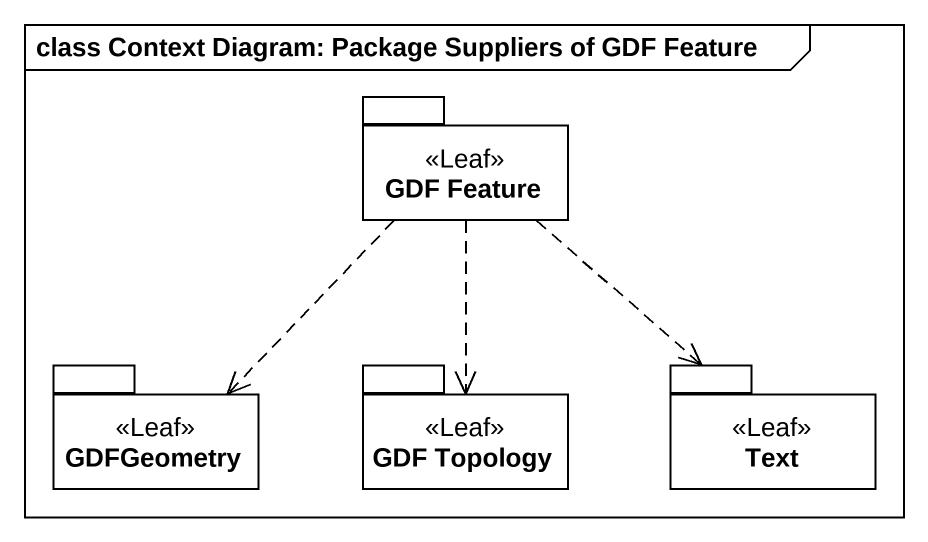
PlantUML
@startuml
mainframe class Context Diagram: Package Suppliers of GDF Feature
package "GDF Feature" as GDF_Feature <<Leaf>> {
}
package GDFGeometry <<Leaf>> {
}
package "GDF Topology" as GDF_Topology <<Leaf>> {
}
package Text <<Leaf>> {
}
GDF_Feature ..> GDFGeometry
GDF_Feature ..> GDF_Topology
GDF_Feature ..> Text
@enduml
